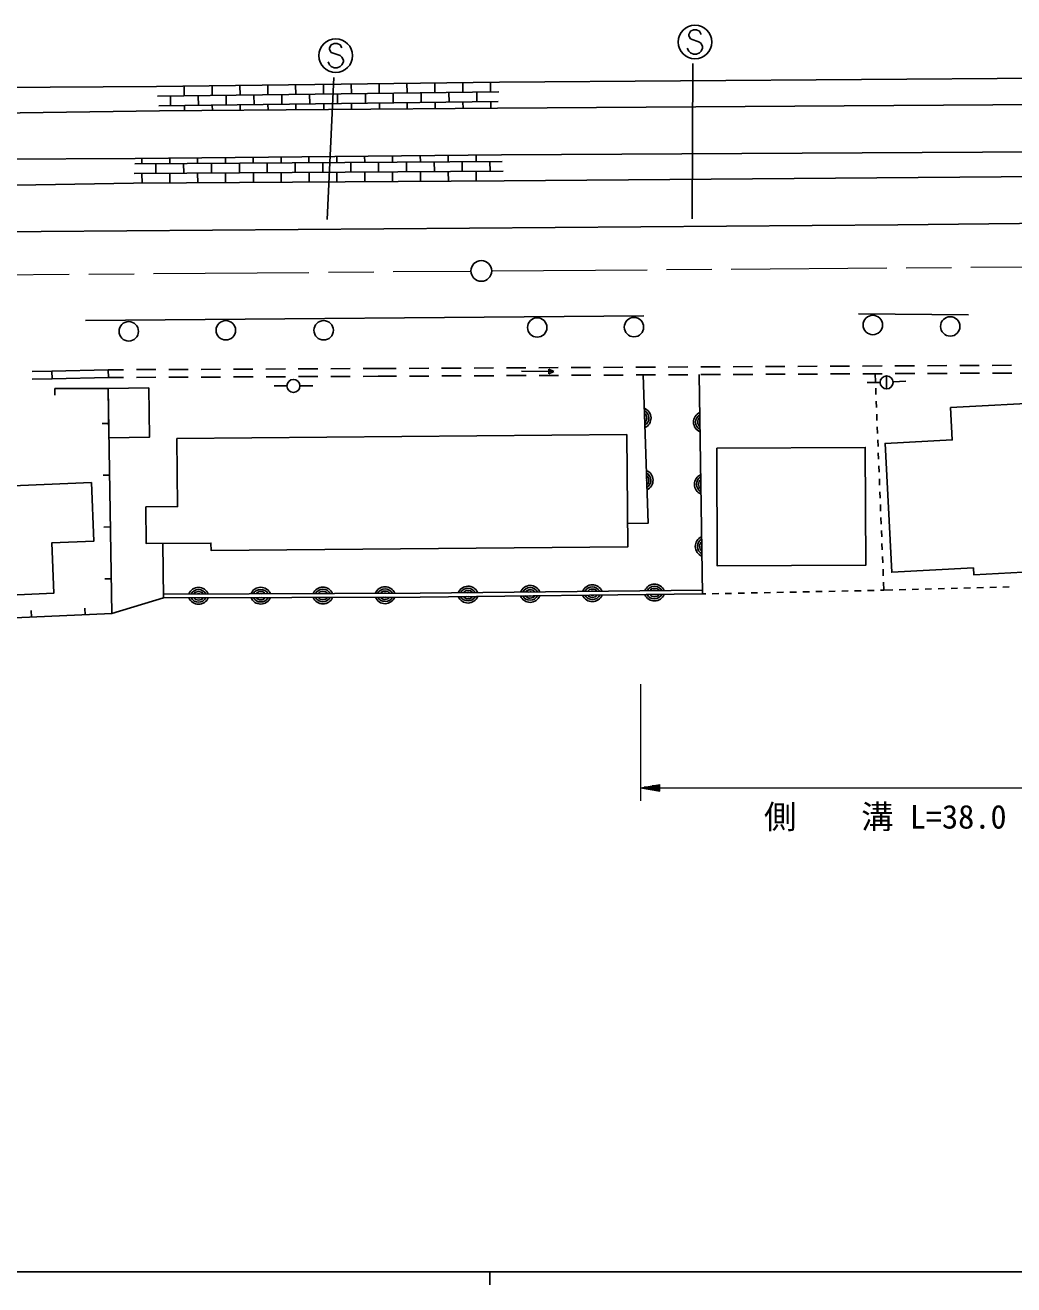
# Model space of a CAD drawing. Units: millimetres, scale not verified. Extents: x 40000 to 680000, y 20000 to 380000.
# Drawn here: x 132119 to 208440, y 204000 to 301279 of the extents above; entities that cross this region are included whole.
import ezdxf
from ezdxf.enums import TextEntityAlignment as Align

# ---------------------------------------------------------------- set-up
doc = ezdxf.new("R2010")
doc.units = ezdxf.units.MM
doc.header["$LTSCALE"] = 1000
doc.linetypes.add('CHAIN', pattern=[18.5, 12, -1.5, 3.5, -1.5])
for name, color, linetype, lineweight in [('M-BGD', 7, 'Continuous', 25), ('M-BMK', 2, 'CHAIN', 13), ('M-BMK-SRVR', 3, 'Continuous', 25), ('M-STR-HTXT', 7, 'Continuous', 13), ('M-STR-STRC', 7, 'Continuous', 25), ('M-STR-STRD', 7, 'Continuous', 25), ('M-TTL-BAND', 7, 'Continuous', 25)]:
    doc.layers.add(name, color=color, linetype=linetype, lineweight=lineweight)
doc.styles.add('ＭＳ ゴシック', font='')
doc.styles.get('ＭＳ ゴシック').set_extended_font_data('MS Gothic')

msp = doc.modelspace()

# ---------------------------------------------------------------- linework, layer by layer
at = {"layer": 'M-BGD'}
for p, q in [((168748, 296888), (142245, 296543)), ((155144, 296711), (155153, 295961)), ((157293, 296739), (157303, 295989)), ((159443, 296767), (159453, 296017)), ((161593, 296795), (161603, 296045)), ((163743, 296822), (163753, 296073)), ((165893, 296850), (165902, 296101)), ((168043, 296878), (168052, 296128)), ((212314, 297211), (168748, 296888)), ((142245, 296543), (122947, 296418)), ((142337, 295794), (168690, 296137)), ((143329, 295807), (143339, 295057)), ((144395, 296571), (144404, 295821)), ((145479, 295835), (145489, 295085)), ((146544, 296599), (146554, 295849)), ((147629, 295863), (147639, 295113)), ((148694, 296627), (148704, 295877)), ((149779, 295891), (149789, 295141)), ((150844, 296655), (150854, 295905)), ((151929, 295919), (151938, 295169)), ((152994, 296683), (153004, 295933)), ((154078, 295947), (154088, 295197)), ((156228, 295975), (156238, 295225)), ((158378, 296003), (158388, 295253)), ((160528, 296031), (160538, 295281)), ((162678, 296059), (162687, 295309)), ((164828, 296087), (164837, 295337)), ((166977, 296114), (166987, 295365)), ((142430, 295045), (168632, 295386)), ((142477, 294671), (168592, 294870)), ((144414, 295071), (144419, 294685)), ((146564, 295099), (146569, 294702)), ((148714, 295127), (148719, 294718)), ((150863, 295155), (150869, 294735)), ((153013, 295183), (153019, 294751)), ((155163, 295211), (155169, 294768)), ((157313, 295239), (157319, 294784)), ((159463, 295267), (159469, 294800)), ((161613, 295295), (161619, 294817)), ((163762, 295323), (163769, 294833)), ((165912, 295351), (165919, 294850)), ((168062, 295379), (168069, 294866)), ((168592, 294870), (212311, 295158)), ((122879, 294382), (142477, 294671)), ((96907, 290700), (140598, 290992)), ((140598, 290992), (168877, 291264)), ((141126, 290575), (141123, 290997)), ((143276, 290589), (143273, 291018)), ((145426, 290603), (145423, 291039)), ((147576, 290618), (147573, 291059)), ((149726, 290632), (149723, 291080)), ((151876, 290646), (151873, 291101)), ((154026, 290660), (154023, 291121)), ((156176, 290674), (156173, 291142)), ((158326, 290688), (158323, 291162)), ((160476, 290702), (160473, 291183)), ((162626, 290716), (162623, 291204)), ((164776, 290731), (164773, 291224)), ((166926, 290745), (166922, 291245)), ((168877, 291264), (211524, 291514)), ((169007, 290008), (140522, 289821)), ((168929, 290758), (140571, 290572)), ((142206, 289832), (142201, 290582)), ((144356, 289846), (144351, 290596)), ((146506, 289861), (146501, 290611)), ((148656, 289875), (148651, 290625)), ((150806, 289889), (150801, 290639)), ((151886, 289146), (151881, 289896)), ((152956, 289903), (152951, 290653)), ((154036, 289160), (154031, 289910)), ((155106, 289917), (155101, 290667)), ((156186, 289174), (156181, 289924)), ((157256, 289931), (157251, 290681)), ((158336, 289188), (158331, 289938)), ((159406, 289945), (159401, 290695)), ((160486, 289202), (160481, 289952)), ((161556, 289959), (161551, 290709)), ((162636, 289216), (162631, 289966)), ((163706, 289974), (163701, 290724)), ((164786, 289231), (164781, 289981)), ((165856, 289988), (165851, 290738)), ((166936, 289245), (166931, 289995)), ((168006, 290002), (168001, 290752)), ((140473, 289071), (96990, 288403)), ((169086, 289259), (140473, 289071)), ((141136, 289075), (141131, 289825)), ((143286, 289089), (143281, 289839)), ((145436, 289103), (145431, 289853)), ((147586, 289118), (147581, 289868)), ((149736, 289132), (149731, 289882)), ((211482, 289593), (169086, 289259)), ((134178, 274555), (132655, 274542)), ((134178, 274555), (138530, 274668)), ((134189, 273955), (134178, 274555)), ((139703, 274673), (138530, 274668)), ((138530, 274668), (138539, 274068)), ((142203, 274685), (140703, 274678)), ((144703, 274696), (143203, 274690)), ((147203, 274708), (145703, 274701)), ((149703, 274719), (148203, 274713)), ((152203, 274731), (150703, 274724)), ((154703, 274742), (153203, 274736)), ((157203, 274754), (155703, 274747)), ((159376, 274764), (158203, 274759)), ((160768, 274771), (159376, 274764)), ((163267, 274784), (161767, 274776)), ((165767, 274797), (164267, 274789)), ((168267, 274810), (166767, 274802)), ((170767, 274823), (169267, 274815)), ((170423, 274556), (172923, 274529)), ((173267, 274835), (171767, 274828)), ((172546, 274346), (172550, 274721)), ((172923, 274529), (172546, 274346)), ((172550, 274721), (172923, 274529)), ((175767, 274848), (174267, 274841)), ((178267, 274861), (176767, 274853)), ((180767, 274874), (179267, 274866)), ((183267, 274887), (181767, 274879)), ((185767, 274900), (184267, 274892)), ((188267, 274913), (186767, 274905)), ((190767, 274925), (189267, 274918)), ((193267, 274938), (191767, 274931)), ((191787, 274331), (193287, 274338)), ((195767, 274951), (194267, 274943)), ((194287, 274344), (195787, 274351)), ((198267, 274964), (196767, 274956)), ((196787, 274356), (198287, 274364)), ((197757, 273746), (197732, 274361)), ((200767, 274977), (199267, 274969)), ((199287, 274369), (200787, 274377)), ((203267, 274990), (201767, 274982)), ((201787, 274382), (203287, 274390)), ((205767, 275003), (204267, 274995)), ((204287, 274395), (205787, 274403)), ((208267, 275015), (206767, 275008)), ((206787, 274408), (208287, 274416)), ((132663, 273942), (134189, 273955)), ((134189, 273955), (138539, 274068)), ((138539, 274068), (139709, 274074)), ((140709, 274078), (142209, 274085)), ((143209, 274090), (144709, 274097)), ((145709, 274101), (147209, 274108)), ((148209, 274113), (149709, 274120)), ((150709, 274124), (152209, 274131)), ((152327, 273419), (151327, 273418)), ((153209, 274136), (154709, 274143)), ((153327, 273423), (154326, 273429)), ((155709, 274147), (157209, 274154)), ((158209, 274159), (159379, 274164)), ((159379, 274164), (160787, 274171)), ((161787, 274176), (163287, 274184)), ((164287, 274189), (165787, 274197)), ((166787, 274202), (168287, 274210)), ((169287, 274215), (170787, 274223)), ((171787, 274228), (173287, 274236)), ((174287, 274241), (175787, 274248)), ((176787, 274254), (178287, 274261)), ((179287, 274266), (180787, 274274)), ((181787, 274279), (183287, 274287)), ((184160, 274291), (184403, 257352)), ((184287, 274292), (185787, 274300)), ((186787, 274305), (188287, 274313)), ((189287, 274318), (190787, 274326)), ((198119, 273688), (197119, 273682)), ((198619, 274191), (198619, 273191)), ((199118, 273724), (200115, 273789)), ((134411, 273218), (134411, 272718)), ((197797, 272746), (197777, 273246)), ((197837, 271747), (197817, 272247)), ((138562, 270529), (138062, 270521)), ((197878, 270748), (197858, 271248)), ((143832, 269361), (178557, 269662)), ((197918, 269749), (197898, 270248)), ((197959, 268750), (197938, 269249)), ((197999, 267751), (197979, 268250)), ((198039, 266751), (198019, 267251)), ((137227, 265963), (126104, 265478)), ((138629, 266530), (138129, 266521)), ((198080, 265752), (198060, 266252)), ((198120, 264753), (198100, 265253)), ((198161, 263754), (198140, 264253)), ((198201, 262755), (198181, 263254)), ((138696, 262530), (138196, 262522)), ((198241, 261755), (198221, 262255)), ((142801, 257046), (142738, 261257)), ((198282, 260756), (198262, 261256)), ((198322, 259757), (198302, 260257)), ((198363, 258758), (198342, 259257)), ((138763, 258531), (138263, 258522)), ((198408, 257643), (198383, 258258)), ((203594, 257781), (204094, 257795)), ((204593, 257808), (205093, 257821)), ((205593, 257835), (206093, 257848)), ((206593, 257862), (207093, 257875)), ((207592, 257888), (208092, 257902)), ((138808, 255842), (142801, 257046)), ((184403, 257352), (184657, 257358)), ((185157, 257368), (185656, 257378)), ((186156, 257389), (186656, 257399)), ((187156, 257410), (187656, 257420)), ((188156, 257430), (188656, 257441)), ((189156, 257451), (189656, 257461)), ((190155, 257472), (190655, 257482)), ((191155, 257492), (191655, 257503)), ((192155, 257513), (192655, 257523)), ((193155, 257534), (193655, 257544)), ((194155, 257555), (194654, 257565)), ((195154, 257575), (195654, 257586)), ((196154, 257596), (196654, 257606)), ((197154, 257617), (197654, 257627)), ((198154, 257637), (198408, 257643)), ((198408, 257643), (199095, 257661)), ((199595, 257674), (200095, 257688)), ((200595, 257701), (201095, 257715)), ((201595, 257728), (202094, 257741)), ((202594, 257755), (203094, 257768)), ((132596, 255568), (132574, 256068)), ((136737, 255751), (136715, 256250))]:
    msp.add_line(p, q, dxfattribs=at)
for points in [[(178617, 262784), (180201, 262818), (179823, 274269)], [(134411, 273218), (138517, 273218), (138808, 255842), (124315, 255203)], [(212015, 259184), (205353, 258837), (205325, 259361), (199016, 259032), (198497, 268981), (203694, 269252), (203564, 271747), (211339, 272153)], [(143832, 269361), (143878, 264101), (141440, 264080), (141464, 261246), (146459, 261289), (146464, 260714), (178632, 260993), (178557, 269662)], [(126104, 265478), (126169, 263995), (124314, 263914), (124640, 256432), (128104, 256583), (128079, 257143), (134340, 257416), (134170, 261298), (137424, 261440), (137227, 265963)], [(184399, 257652), (162602, 257411), (142797, 257346)], [(142801, 257046), (162604, 257111), (184403, 257352)]]:
    msp.add_lwpolyline(points, dxfattribs=at)
for points in [[(138517, 273218), (138581, 269422), (141723, 269474), (141660, 273270)], [(185507, 268618), (196968, 268670), (197009, 259577), (185548, 259525)]]:
    msp.add_lwpolyline(points, close=True, dxfattribs=at)
for centre, radius in [((140113, 277635), 750), ((147609, 277717), 750), ((155160, 277717), 750), ((171646, 277934), 750), ((179115, 277961), 750), ((197557, 278124), 750), ((203532, 278015), 750), ((152827, 273420), 500), ((198619, 273691), 500)]:
    msp.add_circle(centre, radius, dxfattribs=at)
for centre, radius, start, end in [((179620, 270932), 812, 294.50931, 69.26958), ((179620, 270932), 650, 300.6251, 63.15379), ((179620, 270932), 488, 311.75779, 52.0211), ((179620, 270932), 325, 345.94708, 17.83181), ((184525, 270626), 812, 113.44022, 248.20049), ((184525, 270626), 650, 119.556, 242.0847), ((184525, 270626), 488, 130.68869, 230.95201), ((184525, 270626), 325, 164.87798, 196.76272), ((179779, 266135), 812, 294.50931, 69.26958), ((179779, 266135), 650, 300.6251, 63.15379), ((184594, 265826), 812, 113.44022, 248.20049), ((179779, 266135), 488, 311.75779, 52.0211), ((179779, 266135), 325, 345.94708, 17.83181), ((184594, 265826), 650, 119.556, 242.0847), ((184594, 265826), 488, 130.68869, 230.95201), ((184594, 265826), 325, 164.87798, 196.76272), ((184663, 261027), 812, 113.44022, 248.20049), ((184663, 261027), 650, 119.556, 242.0847), ((184663, 261027), 488, 130.68869, 230.95201), ((184663, 261027), 325, 164.87798, 196.76272), ((145500, 257043), 812, 22.80784, 157.56811), ((150300, 257058), 812, 22.80784, 157.56811), ((155100, 257074), 812, 22.80784, 157.56811), ((159900, 257090), 812, 22.80784, 157.56811), ((166305, 257140), 812, 23.25359, 158.01386), ((166305, 257140), 650, 29.36938, 151.89807), ((171104, 257193), 812, 23.25359, 158.01386), ((171104, 257193), 650, 29.36938, 151.89807), ((175904, 257246), 812, 23.25359, 158.01386), ((175904, 257246), 650, 29.36938, 151.89807), ((180704, 257299), 812, 23.25359, 158.01386), ((180704, 257299), 650, 29.36938, 151.89807), ((145502, 257368), 812, 202.80784, 337.56811), ((145500, 257043), 650, 28.92363, 151.45232), ((145502, 257368), 650, 208.92363, 331.45232), ((145500, 257043), 488, 40.05632, 140.31964), ((145502, 257368), 488, 220.05632, 320.31964), ((145500, 257043), 325, 74.24561, 106.13035), ((145502, 257368), 325, 254.24561, 286.13035), ((150302, 257383), 812, 202.80784, 337.56811), ((150300, 257058), 650, 28.92363, 151.45232), ((150302, 257383), 650, 208.92363, 331.45232), ((150300, 257058), 488, 40.05632, 140.31964), ((150302, 257383), 488, 220.05632, 320.31964), ((150300, 257058), 325, 74.24561, 106.13035), ((150302, 257383), 325, 254.24561, 286.13035), ((155102, 257399), 812, 202.80784, 337.56811), ((155100, 257074), 650, 28.92363, 151.45232), ((155102, 257399), 650, 208.92363, 331.45232), ((155100, 257074), 488, 40.05632, 140.31964), ((155102, 257399), 488, 220.05632, 320.31964), ((155100, 257074), 325, 74.24561, 106.13035), ((155102, 257399), 325, 254.24561, 286.13035), ((159902, 257415), 812, 202.80784, 337.56811), ((159900, 257090), 650, 28.92363, 151.45232), ((159902, 257415), 650, 208.92363, 331.45232), ((159900, 257090), 488, 40.05632, 140.31964), ((159902, 257415), 488, 220.05632, 320.31964), ((159900, 257090), 325, 74.24561, 106.13035), ((159902, 257415), 325, 254.24561, 286.13035), ((166300, 257465), 812, 203.25359, 338.01386), ((166300, 257465), 650, 209.36938, 331.89807), ((166305, 257140), 488, 40.50207, 140.76539), ((166300, 257465), 488, 220.50207, 320.76539), ((166305, 257140), 325, 74.69136, 106.5761), ((166300, 257465), 325, 254.69136, 286.5761), ((171100, 257518), 812, 203.25359, 338.01386), ((171100, 257518), 650, 209.36938, 331.89807), ((171104, 257193), 488, 40.50207, 140.76539), ((171100, 257518), 488, 220.50207, 320.76539), ((171104, 257193), 325, 74.69136, 106.5761), ((171100, 257518), 325, 254.69136, 286.5761), ((175900, 257571), 812, 203.25359, 338.01386), ((175900, 257571), 650, 209.36938, 331.89807), ((175904, 257246), 488, 40.50207, 140.76539), ((175900, 257571), 488, 220.50207, 320.76539), ((175904, 257246), 325, 74.69136, 106.5761), ((175900, 257571), 325, 254.69136, 286.5761), ((180700, 257624), 812, 203.25359, 338.01386), ((180700, 257624), 650, 209.36938, 331.89807), ((180704, 257299), 488, 40.50207, 140.76539), ((180700, 257624), 488, 220.50207, 320.76539), ((180704, 257299), 325, 74.69136, 106.5761), ((180700, 257624), 325, 254.69136, 286.5761)]:
    msp.add_arc(centre, radius, start, end, dxfattribs=at)
at = {"layer": 'M-BMK'}
msp.add_line((68025, 281490), (166532, 282293), dxfattribs=at)
msp.add_lwpolyline([(168132, 282306), (221376, 282699), (266163, 283192)], dxfattribs=at)
at = {"layer": 'M-BMK-SRVR'}
msp.add_circle((167332, 282300), 800, dxfattribs=at)
at = {"layer": 'M-STR-HTXT'}
for p, q in [((179611, 250383), (179611, 241383)), ((179611, 242383), (181111, 242633)), ((179611, 242383), (181111, 242133)), ((179611, 242383), (181111, 242383)), ((181111, 242433), (179911, 242433)), ((181111, 242333), (179911, 242333)), ((180211, 242483), (181111, 242483)), ((180211, 242283), (181111, 242283)), ((181111, 242533), (180511, 242533)), ((181111, 242233), (180511, 242233)), ((180811, 242583), (181111, 242583)), ((181111, 242133), (181111, 242633)), ((181111, 242383), (215928, 242383)), ((180811, 242183), (181111, 242183))]:
    msp.add_line(p, q, dxfattribs=at)
at = {"layer": 'M-STR-STRC'}
for p, q in [((183472, 300806), (183354, 300570)), ((183708, 300924), (183472, 300806)), ((183944, 300924), (183708, 300924)), ((184181, 300806), (183944, 300924)), ((184299, 300570), (184181, 300806)), ((155738, 299755), (155619, 299519)), ((155974, 299874), (155738, 299755)), ((156210, 299874), (155974, 299874)), ((156447, 299755), (156210, 299874)), ((156565, 299519), (156447, 299755)), ((183354, 300570), (183354, 300452)), ((183354, 300452), (183472, 300215)), ((183472, 300215), (184181, 299979)), ((184181, 299979), (184299, 299861)), ((184299, 299861), (184417, 299624)), ((184417, 299624), (184417, 299506)), ((155619, 299519), (155619, 299401)), ((155619, 299401), (155738, 299164)), ((155738, 299164), (156447, 298928)), ((156447, 298928), (156565, 298810)), ((156565, 298810), (156683, 298574)), ((183354, 299270), (183235, 299506)), ((183472, 299152), (183354, 299270)), ((183708, 299034), (183472, 299152)), ((183944, 299034), (183708, 299034)), ((184181, 299152), (183944, 299034)), ((184299, 299270), (184181, 299152)), ((184417, 299506), (184299, 299270)), ((155619, 298219), (155501, 298455)), ((155738, 298101), (155619, 298219)), ((155974, 297983), (155738, 298101)), ((156210, 297983), (155974, 297983)), ((156447, 298101), (156210, 297983)), ((156565, 298219), (156447, 298101)), ((156683, 298455), (156565, 298219)), ((156683, 298574), (156683, 298455)), ((183621, 286317), (183672, 298313)), ((155426, 286266), (155938, 297236))]:
    msp.add_line(p, q, dxfattribs=at)
for centre in [(183826, 299979), (156092, 298928)]:
    msp.add_circle(centre, 1300, dxfattribs=at)
at = {"layer": 'M-STR-STRD'}
for p, q in [((136781, 278484), (179874, 278834)), ((196460, 278992), (204945, 278922))]:
    msp.add_line(p, q, dxfattribs=at)
msp.add_lwpolyline([(67182, 284842), (199484, 285852), (314435, 287129)], dxfattribs=at)
at = {"layer": 'M-TTL-BAND'}
for p, q in [((40000, 205000), (579000, 205000)), ((168000, 205000), (168000, 204000))]:
    msp.add_line(p, q, dxfattribs=at)

# ---------------------------------------------------------------- texts
at = {"layer": 'M-STR-HTXT', "style": 'ＭＳ ゴシック'}
msp.add_text('側\u3000\u3000溝 L=38.0', height=1833, dxfattribs=at).set_placement((198519, 238683), align=Align.BOTTOM_CENTER)

doc.saveas('drawing.dxf')
